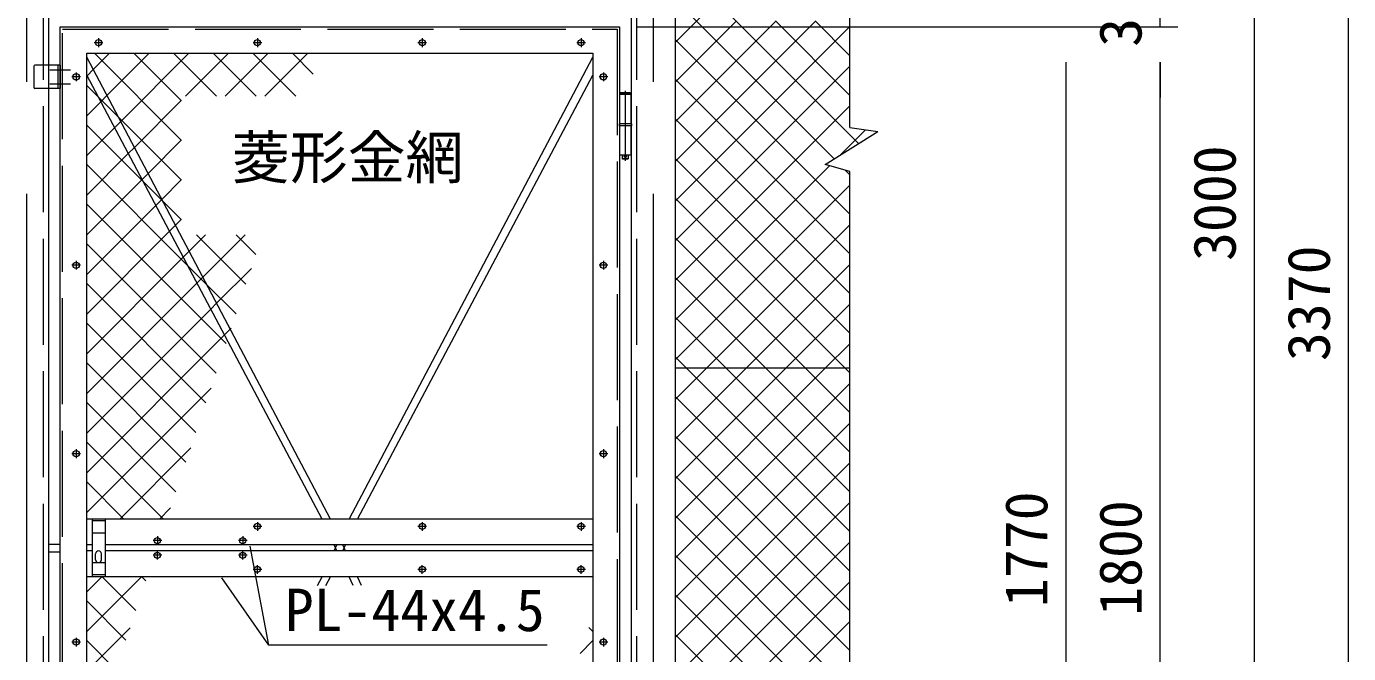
# Model space of a CAD drawing. Units: millimetres, scale not verified. Extents: x -6300 to 6300, y -4455 to 4455.
# Drawn here: x -3391 to -1144, y 369 to 1434 of the extents above; entities that cross this region are included whole.
import ezdxf
from ezdxf.enums import TextEntityAlignment as Align

# ---------------------------------------------------------------- set-up
doc = ezdxf.new("R2010")
doc.units = ezdxf.units.MM
doc.header["$LTSCALE"] = 30
doc.linetypes.add('DASHED', pattern=[7.5, 6, -1.5])
doc.linetypes.add('USER1', pattern=[50.8, 31.75, -6.35, 6.35, -6.35])
for name, color, linetype, lineweight in [('0-2_D-STR3', 3, 'Continuous', 13), ('0-3_D-STR-DIM', 7, 'Continuous', 9), ('0-4_D-STR1', 1, 'Continuous', 18), ('0-7_D-BMK', 2, 'USER1', 13), ('0-9_D-STR-TXT', 7, 'Continuous', 9)]:
    doc.layers.add(name, color=color, linetype=linetype, lineweight=lineweight)
doc.styles.add('ＭＳ ゴシック', font='')
doc.styles.get('ＭＳ ゴシック').set_extended_font_data('MS Gothic')

msp = doc.modelspace()

# ---------------------------------------------------------------- linework, layer by layer
at = {"layer": '0-2_D-STR3'}
for p, q in [((-2288.08, 1339.3), (-2183.97, 1443.41)), ((-2288.08, 1271.95), (-2116.61, 1443.41)), ((-2288.08, 1204.6), (-2049.26, 1443.41)), ((-1991.4, 1316.97), (-2117.85, 1443.41)), ((-1991.4, 1384.32), (-2050.5, 1443.41)), ((-2288.08, 1137.24), (-1991.4, 1433.92)), ((-1991.4, 1114.91), (-2288.08, 1411.58)), ((-2873.79, 597.41), (-3288.08, 1381.68)), ((-3276.98, 1360.67), (-3249.25, 1388.41)), ((-3126.96, 1240.19), (-3275.18, 1388.41)), ((-3253.7, 1316.6), (-3181.89, 1388.41)), ((-3230.42, 1272.53), (-3114.54, 1388.41)), ((-3126.96, 1307.54), (-3207.83, 1388.41)), ((-3067.58, 1315.51), (-3140.48, 1388.41)), ((-3120.09, 1315.51), (-3047.19, 1388.41)), ((-3000.23, 1315.51), (-3073.13, 1388.41)), ((-3052.74, 1315.51), (-2979.84, 1388.41)), ((-2932.87, 1315.51), (-3005.77, 1388.41)), ((-2985.39, 1315.51), (-2912.49, 1388.41)), ((-2903.18, 1353.17), (-2938.42, 1388.41)), ((-2842.36, 597.41), (-2428.08, 1381.68)), ((-3378.08, 1366.41), (-3378.08, 1330.41)), ((-3333.08, 1368.41), (-3376.08, 1368.41)), ((-3333.08, 1368.41), (-3333.08, 1328.41)), ((-2888.15, 597.41), (-3288.08, 1351.03)), ((-3288.08, 1349.58), (-3287.57, 1350.08)), ((-3287.57, 1350.08), (-3276.98, 1360.67)), ((-2828.01, 597.41), (-2428.08, 1351.03)), ((-2288.08, 1069.89), (-1991.4, 1366.56)), ((-3333.08, 1328.41), (-3376.08, 1328.41)), ((-1991.4, 1047.56), (-2288.08, 1344.23)), ((-3288.08, 1282.23), (-3264.22, 1306.08)), ((-3264.22, 1306.08), (-3253.7, 1316.6)), ((-3207.14, 1228.46), (-3126.96, 1308.64)), ((-2363.38, 1318.41), (-2382.78, 1318.41)), ((-2382.78, 1318.41), (-2382.78, 1268.41)), ((-2382.58, 1320.41), (-2381.58, 1321.41)), ((-2382.58, 1320.41), (-2382.58, 1318.41)), ((-2382.58, 1320.41), (-2363.58, 1320.41)), ((-2364.58, 1321.41), (-2381.58, 1321.41)), ((-2364.58, 1321.41), (-2363.58, 1320.41)), ((-2363.58, 1320.41), (-2363.58, 1318.41)), ((-2363.38, 1318.41), (-2363.38, 1268.41)), ((-2288.08, 1002.54), (-1991.4, 1299.21)), ((-3288.08, 1214.87), (-3240.87, 1262.08)), ((-3240.87, 1262.08), (-3230.42, 1272.53)), ((-2362.58, 1268.41), (-2383.58, 1268.41)), ((-2383.58, 1268.41), (-2383.58, 1265.41)), ((-2362.58, 1265.41), (-2383.58, 1265.41)), ((-2382.78, 1265.41), (-2382.78, 1215.41)), ((-2363.38, 1265.41), (-2363.38, 1215.41)), ((-2362.58, 1268.41), (-2362.58, 1265.41)), ((-1991.4, 980.21), (-2288.08, 1276.88)), ((-2007.11, 1216.16), (-1964.83, 1258.43)), ((-3183.86, 1184.39), (-3126.96, 1241.28)), ((-3288.08, 1147.52), (-3217.52, 1218.08)), ((-3217.52, 1218.08), (-3207.14, 1228.46)), ((-2363.38, 1215.41), (-2382.78, 1215.41)), ((-2378.08, 1215.41), (-2378.08, 1209.41)), ((-2368.08, 1215.41), (-2368.08, 1209.41)), ((-2377.08, 1208.41), (-2378.08, 1209.41)), ((-2369.08, 1208.41), (-2377.08, 1208.41)), ((-1991.4, 912.85), (-2288.08, 1209.53)), ((-2288.08, 935.19), (-2025.7, 1197.56)), ((-3288.08, 1080.17), (-3194.17, 1174.08)), ((-3194.17, 1174.08), (-3183.86, 1184.39)), ((-3160.58, 1140.32), (-3126.96, 1173.93)), ((-1991.4, 1182.26), (-1999.13, 1189.98)), ((-2288.08, 867.84), (-1991.4, 1164.51)), ((-3051.45, 895.27), (-3288.08, 1131.9)), ((-3288.08, 1012.82), (-3170.82, 1130.08)), ((-3170.82, 1130.08), (-3160.58, 1140.32)), ((-1999.31, 853.41), (-2288.08, 1142.17)), ((-3114.02, 1052.17), (-3086.25, 1079.94)), ((-3017.52, 996.04), (-3101.42, 1079.94)), ((-3090.74, 1008.1), (-3018.9, 1079.94)), ((-3000.57, 1046.44), (-3034.07, 1079.94)), ((-2235.15, 853.41), (-1991.4, 1097.16)), ((-3068.47, 844.93), (-3288.08, 1064.54)), ((-2066.66, 853.41), (-2288.08, 1074.82)), ((-3288.08, 878.11), (-3124.12, 1042.07)), ((-3124.12, 1042.07), (-3114.02, 1052.17)), ((-3067.46, 964.03), (-3008.43, 1023.05)), ((-2167.8, 853.41), (-1991.4, 1029.8)), ((-3288.08, 810.76), (-3100.77, 998.07)), ((-3085.48, 794.6), (-3288.08, 997.19)), ((-3100.77, 998.07), (-3090.74, 1008.1)), ((-2134.01, 853.41), (-2288.08, 1007.47)), ((-3288.08, 743.41), (-3077.42, 954.07)), ((-3077.42, 954.07), (-3067.46, 964.03)), ((-2100.45, 853.41), (-1991.4, 962.45)), ((-3102.5, 744.26), (-3288.08, 929.84)), ((-3044.18, 919.96), (-3042.56, 921.57)), ((-2201.37, 853.41), (-2288.08, 940.12)), ((-3288.08, 676.06), (-3054.07, 910.07)), ((-3054.07, 910.07), (-3044.18, 919.96)), ((-2033.1, 853.41), (-1991.4, 895.1)), ((-3119.52, 693.93), (-3288.08, 862.49)), ((-2288.08, 800.48), (-2235.15, 853.41)), ((-2288.08, 733.13), (-2167.8, 853.41)), ((-2288.08, 665.78), (-2100.45, 853.41)), ((-2288.08, 598.43), (-2033.1, 853.41)), ((-1991.4, 853.41), (-2288.08, 853.41)), ((-1991.4, 643.45), (-2201.37, 853.41)), ((-1991.4, 710.8), (-2134.01, 853.41)), ((-1991.4, 778.15), (-2066.66, 853.41)), ((-1991.4, 845.5), (-1999.31, 853.41)), ((-3288.08, 608.71), (-3076.96, 819.83)), ((-2288.08, 531.08), (-1991.4, 827.75)), ((-3136.54, 643.6), (-3288.08, 795.14)), ((-1991.4, 508.74), (-2288.08, 805.41)), ((-2288.08, 463.72), (-1991.4, 760.4)), ((-3157.7, 597.41), (-3288.08, 727.78)), ((-1991.4, 441.39), (-2288.08, 738.06)), ((-3232.02, 597.41), (-3111.36, 718.08)), ((-2288.08, 396.37), (-1991.4, 693.04)), ((-3225.05, 597.41), (-3288.08, 660.43)), ((-1991.4, 374.04), (-2288.08, 670.71)), ((-3164.67, 597.41), (-3145.76, 616.32)), ((-2288.08, 329.02), (-1991.4, 625.69)), ((-3279.08, 597.41), (-3279.08, 499.41)), ((-3257.08, 597.41), (-3257.08, 499.41)), ((-1991.4, 306.69), (-2288.08, 603.36)), ((-3353.08, 554.91), (-3333.08, 554.91)), ((-3353.08, 541.91), (-3333.08, 541.91)), ((-2867.6, 543.41), (-2862.91, 553.41)), ((-2862.91, 543.41), (-2867.6, 553.41)), ((-2853.24, 543.41), (-2848.56, 553.41)), ((-2848.56, 543.41), (-2853.24, 553.41)), ((-2286.34, 263.41), (-1991.4, 558.34)), ((-3273.08, 528.41), (-3273.08, 538.41)), ((-3263.08, 528.41), (-3263.08, 538.41)), ((-3288.08, 474), (-3262.67, 499.41)), ((-3288.08, 406.65), (-3195.32, 499.41)), ((-3204.6, 442.26), (-3261.76, 499.41)), ((-3187.59, 492.59), (-3194.41, 499.41)), ((-2896.03, 484.55), (-2888.15, 499.41)), ((-2881.64, 484.55), (-2873.79, 499.41)), ((-2835.34, 484.55), (-2842.3, 499.41)), ((-2820.98, 484.55), (-2827.95, 499.41)), ((-2218.98, 263.41), (-1991.4, 490.99)), ((-3221.62, 391.92), (-3288.08, 458.38)), ((-2082.83, 263.41), (-2288.08, 468.65)), ((-3288.08, 339.3), (-3214.56, 412.82)), ((-2428.08, 406.6), (-2434.91, 413.44)), ((-2151.63, 263.41), (-1991.4, 423.64)), ((-3238.64, 341.59), (-3288.08, 391.02)), ((-2449.83, 369.32), (-2428.08, 391.08)), ((-2150.18, 263.41), (-2288.08, 401.3))]:
    msp.add_line(p, q, dxfattribs=at)
at = {"layer": '0-2_D-STR3', "linetype": 'DASHED'}
for p, q in [((-3337.08, 1368.41), (-3337.08, 1328.41)), ((-3257.08, 594.41), (-3279.08, 594.41)), ((-3257.08, 573.41), (-3279.08, 573.41)), ((-3279.08, 523.41), (-3257.08, 523.41)), ((-3257.08, 502.41), (-3279.08, 502.41))]:
    msp.add_line(p, q, dxfattribs=at)
at = {"layer": '0-2_D-STR3'}
for points in [[(-2288.08, 1406.65), (-2251.32, 1443.41), (-1991.4, 1703.32)], [(-1976.77, 1234.98), (-2185.2, 1443.41), (-2288.08, 1546.29)], [(-2018.33, 1209.19), (-2252.55, 1443.41), (-2288.08, 1478.93)], [(-3126.96, 1172.84), (-3234.64, 1280.51), (-3268.76, 1314.64), (-3288.08, 1333.95)], [(-3126.96, 1105.48), (-3159.22, 1137.74), (-3192.61, 1171.13), (-3288.08, 1266.6)], [(-3034.47, 945.64), (-3083.8, 994.97), (-3116.45, 1027.62), (-3288.08, 1199.25)], [(-2369.08, 1208.41), (-2368.08, 1209.41), (-2378.08, 1209.41)], [(-3288.08, 945.47), (-3147.47, 1086.07), (-3137.3, 1096.24), (-3126.96, 1106.58)], [(-1991.4, 576.09), (-2268.72, 853.41), (-2288.08, 872.77)], [(-1991.4, 239.33), (-2015.48, 263.41), (-2288.08, 536.01)]]:
    msp.add_lwpolyline(points, dxfattribs=at)
for centre, radius in [((-3268.08, 1406.41), 5.25), ((-2998.08, 1406.41), 5.25), ((-2718.08, 1406.41), 5.25), ((-2448.08, 1406.41), 5.25), ((-3306.08, 1348.41), 5.25), ((-2410.08, 1348.41), 5.25), ((-2373.08, 1213.41), 2), ((-3306.08, 1028.41), 5.25), ((-2410.08, 1028.41), 5.25), ((-3306.08, 708.41), 5.25), ((-2410.08, 708.41), 5.25), ((-2998.08, 584.91), 5.25), ((-2718.08, 584.91), 5.25), ((-2448.08, 584.91), 5.25), ((-3168.08, 560.91), 5.25), ((-3023.08, 560.91), 5.25), ((-3168.08, 535.91), 5.25), ((-3023.08, 535.91), 5.25), ((-2998.08, 511.91), 5.25), ((-2718.08, 511.91), 5.25), ((-2448.08, 511.91), 5.25), ((-3306.08, 388.41), 5.25), ((-2410.08, 388.41), 5.25)]:
    msp.add_circle(centre, radius, dxfattribs=at)
for centre, radius, start, end in [((-3376.08, 1366.41), 2, 90, 180), ((-3376.08, 1330.41), 2, 180, 270), ((-3268.08, 538.41), 5, 0.00035, 180.00001), ((-3268.08, 528.41), 5, 180.00002, 0.00001)]:
    msp.add_arc(centre, radius, start, end, dxfattribs=at)
at = {"layer": '0-3_D-STR-DIM'}
for p, q in [((-1991.4, 1262.13), (-1991.4, 2708.88)), ((-1144.02, -661.59), (-1144.02, 2588.41)), ((-1304.02, -306.59), (-1304.02, 2573.41)), ((-1464.02, 1433.41), (-1464.02, 1463.41)), ((-2353.08, 1433.41), (-1594.02, 1433.41)), ((-2353.08, 1433.41), (-1434.02, 1433.41)), ((-2353.08, 1433.41), (-1434.02, 1433.41)), ((-1624.02, -276.59), (-1624.02, 1373.41)), ((-1464.02, -306.59), (-1464.02, 1373.41)), ((-1464.02, 1373.41), (-1464.02, 1313.41)), ((-1991.4, 1262.13), (-1943.71, 1255.49)), ((-2033.5, 1199.78), (-1943.71, 1255.49)), ((-1991.4, 1187.78), (-2033.5, 1199.78)), ((-1991.4, -500.38), (-1991.4, 1187.78))]:
    msp.add_line(p, q, dxfattribs=at)
at = {"layer": '0-4_D-STR1', "linetype": 'DASHED'}
for p, q in [((-3362.08, 2648.41), (-3362.08, -721.59)), ((-2354.08, 2648.41), (-2354.08, -721.59)), ((-3329.08, -332.59), (-3329.08, 1429.41))]:
    msp.add_line(p, q, dxfattribs=at)
at = {"layer": '0-4_D-STR1'}
for p, q in [((-3353.08, 2648.41), (-3353.08, -721.59)), ((-2363.08, 2648.41), (-2363.08, -721.59)), ((-2288.08, 2648.41), (-2288.08, -721.59)), ((-3288.08, 1388.41), (-2428.08, 1388.41)), ((-3288.08, -291.59), (-3288.08, 1388.41)), ((-2428.08, 1388.41), (-2428.08, -291.59)), ((-2428.08, 597.41), (-3288.08, 597.41)), ((-3279.08, 553.41), (-3288.08, 553.41)), ((-3279.08, 543.41), (-3288.08, 543.41)), ((-2428.08, 553.41), (-3257.08, 553.41)), ((-2428.08, 543.41), (-3257.08, 543.41)), ((-2428.08, 499.41), (-3288.08, 499.41))]:
    msp.add_line(p, q, dxfattribs=at)
msp.add_lwpolyline([(-2383.08, 1433.41), (-2383.08, -336.59), (-3333.08, -336.59), (-3333.08, 1433.41)], close=True, dxfattribs=at)
at = {"layer": '0-4_D-STR1', "linetype": 'DASHED'}
msp.add_lwpolyline([(-3329.08, 1429.41), (-2387.08, 1429.41), (-2387.08, -332.59)], dxfattribs=at)
at = {"layer": '0-7_D-BMK'}
for p, q in [((-3390.58, 2673.7), (-3390.58, -744.72)), ((-2325.58, 2673.7), (-2325.58, -744.72)), ((-3260.64, 1406.41), (-3275.52, 1406.41)), ((-3268.08, 1413.85), (-3268.08, 1398.97)), ((-2990.64, 1406.41), (-3005.52, 1406.41)), ((-2998.08, 1413.85), (-2998.08, 1398.97)), ((-2710.64, 1406.41), (-2725.52, 1406.41)), ((-2718.08, 1413.85), (-2718.08, 1398.97)), ((-2440.64, 1406.41), (-2455.52, 1406.41)), ((-2448.08, 1413.85), (-2448.08, 1398.97)), ((-3350.68, 1360.41), (-3315.48, 1360.41)), ((-3298.64, 1348.41), (-3313.52, 1348.41)), ((-3306.08, 1355.85), (-3306.08, 1340.97)), ((-2402.64, 1348.41), (-2417.52, 1348.41)), ((-2410.08, 1355.85), (-2410.08, 1340.97)), ((-3350.68, 1336.41), (-3315.48, 1336.41)), ((-2373.08, 1324.81), (-2373.08, 1205.65)), ((-3306.08, 1035.85), (-3306.08, 1020.97)), ((-2410.08, 1035.85), (-2410.08, 1020.97)), ((-3298.64, 1028.41), (-3313.52, 1028.41)), ((-2402.64, 1028.41), (-2417.52, 1028.41)), ((-3298.64, 708.41), (-3313.52, 708.41)), ((-3306.08, 715.85), (-3306.08, 700.97)), ((-2402.64, 708.41), (-2417.52, 708.41)), ((-2410.08, 715.85), (-2410.08, 700.97)), ((-2990.64, 584.91), (-3005.52, 584.91)), ((-2998.08, 592.35), (-2998.08, 577.47)), ((-2710.64, 584.91), (-2725.52, 584.91)), ((-2718.08, 592.35), (-2718.08, 577.47)), ((-2440.64, 584.91), (-2455.52, 584.91)), ((-2448.08, 592.35), (-2448.08, 577.47)), ((-3168.08, 568.35), (-3168.08, 553.47)), ((-3023.08, 568.35), (-3023.08, 553.47)), ((-3160.64, 560.91), (-3175.52, 560.91)), ((-3168.08, 528.47), (-3168.08, 543.35)), ((-3015.64, 560.91), (-3030.52, 560.91)), ((-3023.08, 528.47), (-3023.08, 543.35)), ((-3160.64, 535.91), (-3175.52, 535.91)), ((-3015.64, 535.91), (-3030.52, 535.91)), ((-2998.08, 504.47), (-2998.08, 519.35)), ((-2718.08, 504.47), (-2718.08, 519.35)), ((-2448.08, 504.47), (-2448.08, 519.35)), ((-2990.64, 511.91), (-3005.52, 511.91)), ((-2710.64, 511.91), (-2725.52, 511.91)), ((-2440.64, 511.91), (-2455.52, 511.91)), ((-3298.64, 388.41), (-3313.52, 388.41)), ((-3306.08, 395.85), (-3306.08, 380.97)), ((-2402.64, 388.41), (-2417.52, 388.41)), ((-2410.08, 395.85), (-2410.08, 380.97))]:
    msp.add_line(p, q, dxfattribs=at)
at = {"layer": '0-9_D-STR-TXT'}
msp.add_line((-2978.53, 383), (-3010.33, 551.44), dxfattribs=at)
msp.add_lwpolyline([(-2506, 383), (-2978.53, 383), (-3058.5, 497.77)], dxfattribs=at)

# ---------------------------------------------------------------- texts
at = {"layer": '0-3_D-STR-DIM', "style": 'ＭＳ ゴシック'}
for s, p in [('30', (-1474.14, 1399.47)), ('3000', (-1314.14, 1035.72)), ('3370', (-1154.14, 865.72)), ('1770', (-1634.14, 448.06)), ('1800', (-1474.14, 433.06))]:
    msp.add_text(s, height=72.14, rotation=90, dxfattribs=at).set_placement(p, align=Align.BOTTOM_LEFT)
for s, p in [('菱形金網', (-3041.5, 1154)), ('PL-44x4.5', (-2951.59, 385.38))]:
    msp.add_text(s, height=72.14, dxfattribs=at).set_placement(p, align=Align.BOTTOM_LEFT)

doc.saveas('drawing.dxf')
